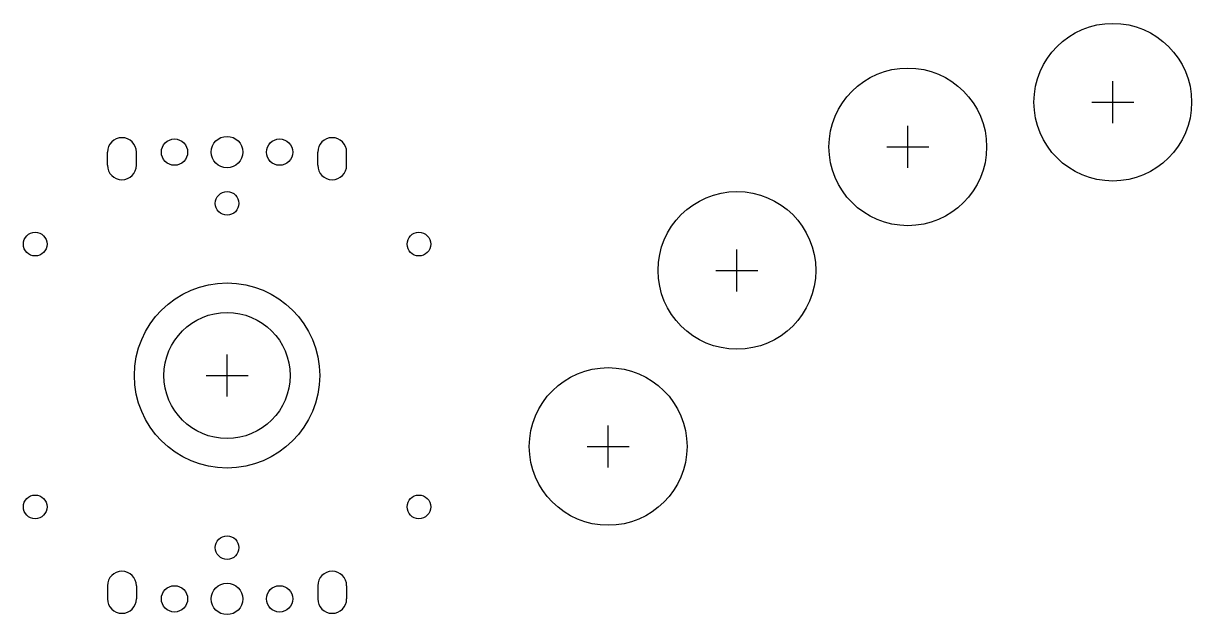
# Model space of a CAD drawing. Header units: millimetres. Extents: x -39 to 184, y -46 to 67.
import ezdxf

# ---------------------------------------------------------------- set-up
doc = ezdxf.new("R2010")
doc.units = ezdxf.units.MM
for name, color, linetype in [('BUTTONS', 1, 'Continuous'), ('GL_PLATE_HOLES', 2, 'Continuous'), ('JOYSTICK_BORE_24', 5, 'Continuous'), ('JOYSTICK_BORE_35.25', 3, 'Continuous'), ('REFERENCE', 8, 'Continuous')]:
    doc.layers.add(name, color=color, linetype=linetype)

msp = doc.modelspace()

# ---------------------------------------------------------------- linework, layer by layer
at = {"layer": 'BUTTONS'}
for centre in [(168.5, 52), (129.5, 43.5), (97, 20), (72.5, -13.5)]:
    msp.add_circle(centre, 15, dxfattribs=at)
at = {"layer": 'GL_PLATE_HOLES'}
for p, q in [((-22.75, 40), (-22.75, 42.5)), ((-17.25, 40), (-17.25, 42.5)), ((17.25, 40), (17.25, 42.5)), ((22.75, 40), (22.75, 42.5)), ((-22.75, -40), (-22.75, -42.5)), ((-17.25, -40), (-17.25, -42.5)), ((17.25, -40), (17.25, -42.5)), ((22.75, -40), (22.75, -42.5))]:
    msp.add_line(p, q, dxfattribs=at)
for centre, radius in [((-10, 42.5), 2.5), ((0, 42.5), 3), ((10, 42.5), 2.5), ((0, 32.75), 2.25), ((-36.5, 25), 2.25), ((36.5, 25), 2.25), ((-36.5, -25), 2.25), ((36.5, -25), 2.25), ((0, -32.75), 2.25), ((-10, -42.5), 2.5), ((0, -42.5), 3), ((10, -42.5), 2.5)]:
    msp.add_circle(centre, radius, dxfattribs=at)
for centre, start, end in [((-20, 42.5), 0, 180), ((20, 42.5), 0, 180), ((-20, 40), 180, 360), ((20, 40), 180, 360), ((-20, -40), 0, 180), ((20, -40), 0, 180), ((-20, -42.5), -180, 0), ((20, -42.5), -180, 0)]:
    msp.add_arc(centre, 2.75, start, end, dxfattribs=at)
at = {"layer": 'JOYSTICK_BORE_24'}
msp.add_circle((0, 0), 12, dxfattribs=at)
at = {"layer": 'JOYSTICK_BORE_35.25'}
msp.add_circle((0, 0), 17.62, dxfattribs=at)
at = {"layer": 'REFERENCE'}
for p, q in [((168.5, 48), (168.5, 56)), ((164.5, 52), (172.5, 52)), ((129.5, 39.5), (129.5, 47.5)), ((125.5, 43.5), (133.5, 43.5)), ((97, 16), (97, 24)), ((93, 20), (101, 20)), ((0, -4), (0, 4)), ((-4, 0), (4, 0)), ((72.5, -17.5), (72.5, -9.5)), ((68.5, -13.5), (76.5, -13.5))]:
    msp.add_line(p, q, dxfattribs=at)

doc.saveas('drawing.dxf')
